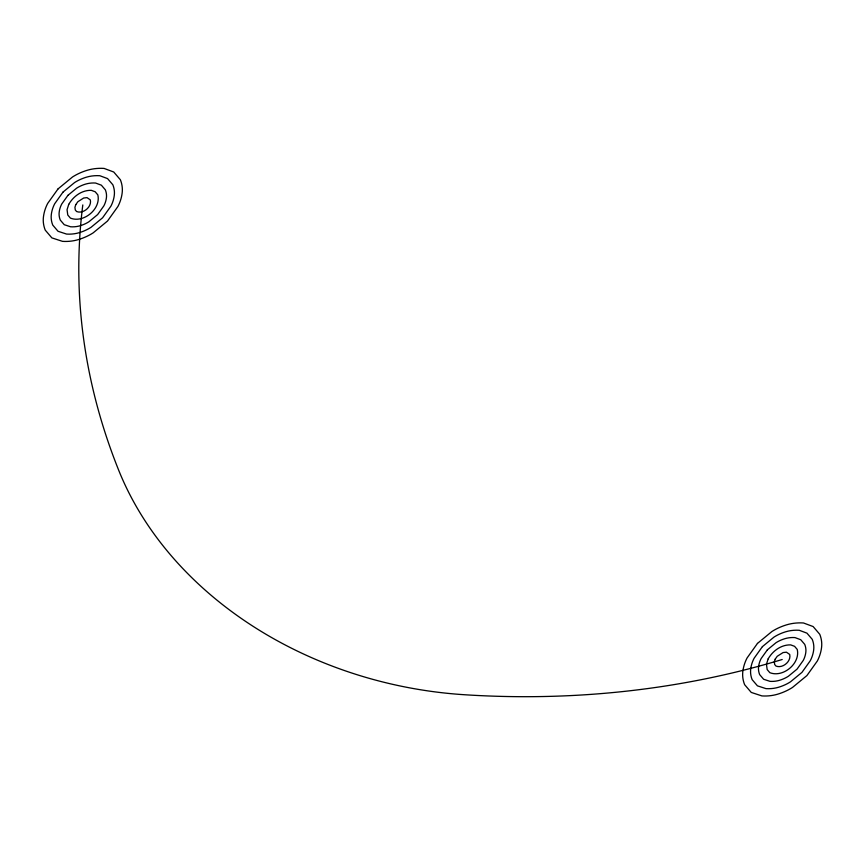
<?xml version="1.0" encoding="UTF-8"?>
<svg xmlns="http://www.w3.org/2000/svg" width="865" height="865" viewBox="0 0 865 865"><rect width="100%" height="100%" fill="white"/><g stroke="black" fill="none" stroke-linecap="round" stroke-linejoin="round"><path stroke-width="1.3" d="M782.198 659.498A775.267 624 10.2 0 1 464.191 694.714A367.636 295.906 10.2 0 1 118.656 470.149A775.267 624 10.2 0 1 82.802 204.94M68.757 204.335L67.059 209.719L67.773 215.017L70.433 218.121C83.656 223.386 101.173 208.898 97.832 194.874L95.182 191.771L91.312 190.332C81.764 190.062 73.374 196.323 68.757 204.335M75.785 204.637L74.931 207.33L75.287 209.979L76.617 211.536C83.235 214.163 91.993 206.919 90.317 199.901L87.062 197.642L83.678 198.009L77.861 201.729L75.785 204.637M768.152 658.881L766.455 664.266L767.168 669.575L769.818 672.667C783.052 677.933 800.568 663.455 797.227 649.42L794.567 646.317L790.707 644.89C781.16 644.62 772.769 650.869 768.152 658.881M775.17 659.195L774.326 661.876L774.683 664.536L776.013 666.082C782.62 668.71 791.378 661.476 789.713 654.459L786.447 652.188L783.074 652.567L777.246 656.276L775.17 659.195M58.074 188.873L47.683 203.416A60.712 48.862 10.2 0 0 43.445 216.866A38.763 31.205 10.2 0 0 45.24 230.133L51.868 237.886L62.518 241.357A38.763 31.205 10.2 0 0 78.412 239.594A60.712 48.862 10.2 0 0 93.085 232.923L107.53 221.018L117.921 206.476A60.712 48.862 10.2 0 0 122.16 193.014A38.763 31.205 10.2 0 0 120.376 179.758L113.737 172.005L104.081 168.416A41.163 33.13 10.2 0 0 87.192 170.286A60.712 48.862 10.2 0 0 72.53 176.968L58.074 188.873M63.026 192.084L54.711 203.718A48.57 39.087 10.2 0 0 51.316 214.488A31.01 24.955 10.2 0 0 52.754 225.095L58.052 231.29L66.573 234.08A31.01 24.955 10.2 0 0 79.288 232.663A48.57 39.087 10.2 0 0 91.03 227.322L102.589 217.796L110.904 206.162A48.57 39.087 10.2 0 0 114.288 195.404A31.01 24.955 10.2 0 0 112.861 184.796L107.552 178.59L99.821 175.725A32.924 26.501 10.2 0 0 86.316 177.217A48.57 39.087 10.2 0 0 74.585 182.558L63.026 192.084M67.967 195.306L61.729 204.032A36.427 29.324 10.2 0 0 59.188 212.098A23.258 18.716 10.2 0 0 60.269 220.056L64.248 224.705L70.627 226.792A23.258 18.716 10.2 0 0 80.175 225.733A36.427 29.324 10.2 0 0 88.976 221.732L97.637 214.585L103.876 205.859A36.427 29.324 10.2 0 0 106.417 197.782A23.258 18.716 10.2 0 0 105.346 189.835L101.367 185.186L95.572 183.034A24.696 19.873 10.2 0 0 85.44 184.148A36.427 29.324 10.2 0 0 76.639 188.159L67.967 195.306M757.47 643.419L747.079 657.962A60.712 48.862 10.2 0 0 742.84 671.424A38.763 31.205 10.2 0 0 744.624 684.68L751.263 692.433L761.903 695.914A38.763 31.205 10.2 0 0 777.808 694.152A60.712 48.862 10.2 0 0 792.47 687.47L806.926 675.565L817.317 661.022A60.712 48.862 10.2 0 0 821.555 647.571A38.763 31.205 10.2 0 0 819.76 634.304L813.132 626.552L803.466 622.973A41.163 33.13 10.2 0 0 786.588 624.844A60.712 48.862 10.2 0 0 771.915 631.515L757.47 643.419M762.411 646.642L754.096 658.276A48.57 39.087 10.2 0 0 750.712 669.034A31.01 24.955 10.2 0 0 752.139 679.641L757.448 685.848L765.968 688.627A31.01 24.955 10.2 0 0 778.684 687.221A48.57 39.087 10.2 0 0 790.415 681.88L801.974 672.354L810.289 660.719A48.57 39.087 10.2 0 0 813.684 649.95A31.01 24.955 10.2 0 0 812.246 639.343L806.948 633.148L799.217 630.271A32.924 26.501 10.2 0 0 785.712 631.774A48.57 39.087 10.2 0 0 773.97 637.116L762.411 646.642M767.363 649.853L761.124 658.579A36.427 29.324 10.2 0 0 758.583 666.655A23.258 18.716 10.2 0 0 759.654 674.603L763.633 679.263L770.023 681.35A23.258 18.716 10.2 0 0 779.56 680.29A36.427 29.324 10.2 0 0 788.361 676.279L797.033 669.142L803.271 660.417A36.427 29.324 10.2 0 0 805.812 652.34A23.258 18.716 10.2 0 0 804.731 644.382L800.752 639.732L794.957 637.581A24.696 19.873 10.2 0 0 784.825 638.705A36.427 29.324 10.2 0 0 776.024 642.706L767.363 649.853"/></g></svg>
